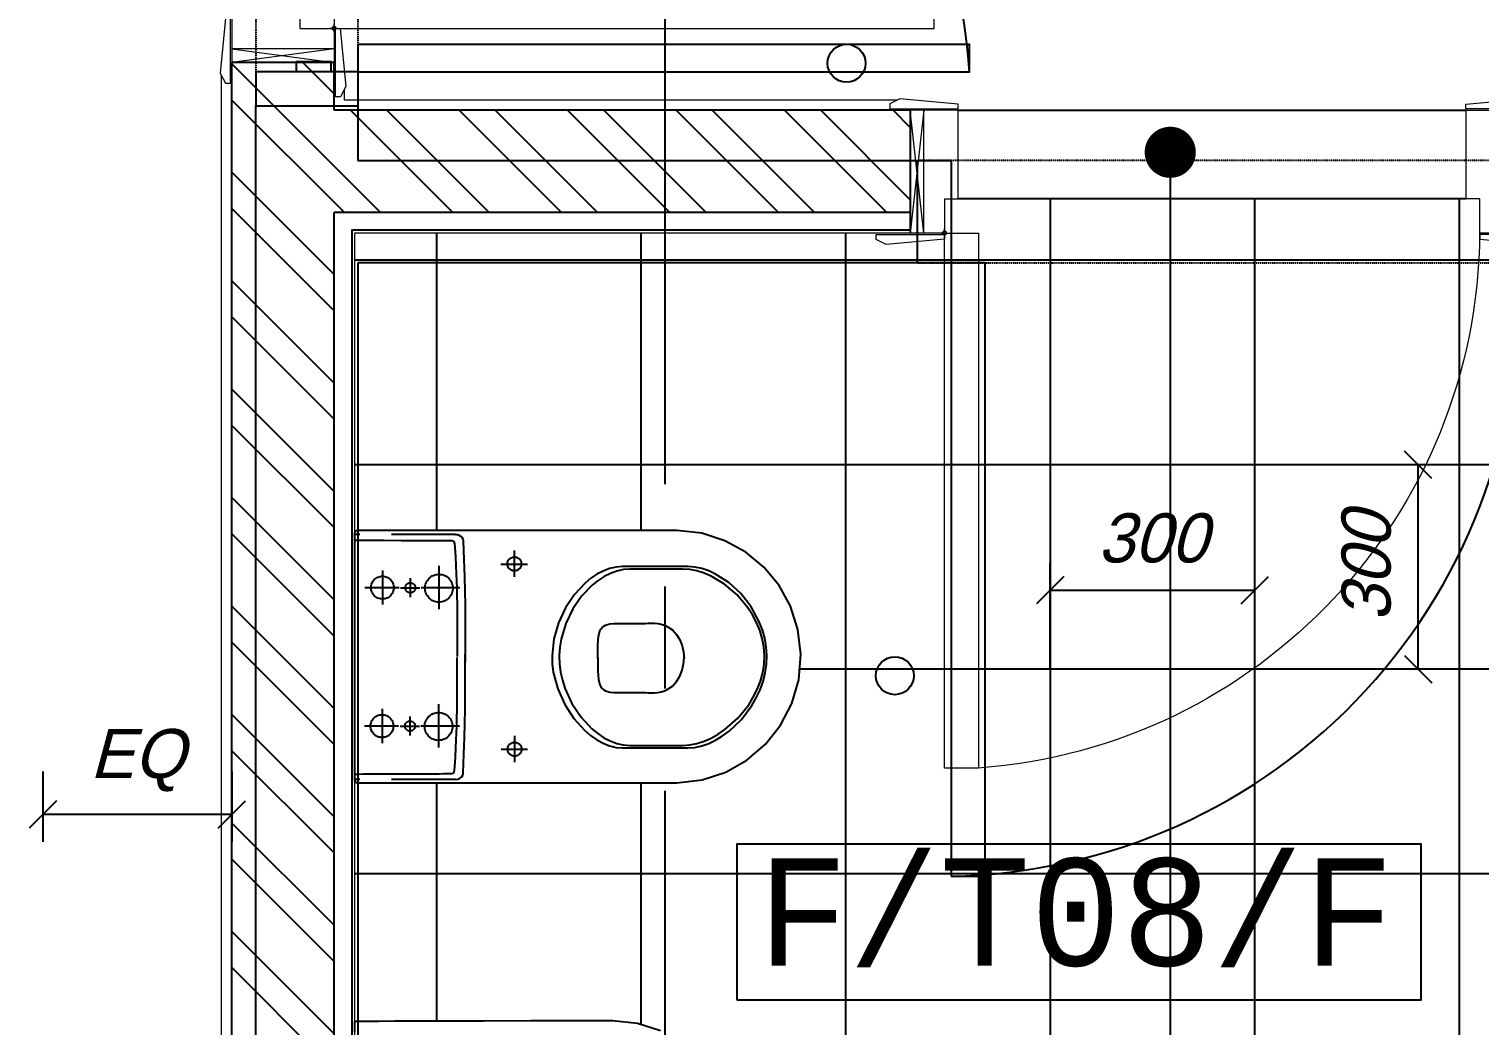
# Model space of a CAD drawing. Header units: millimetres. Extents: x 186805 to 449048, y 2167 to 51540.
# Drawn here: x 407645 to 409772, y 38914 to 40375 of the extents above; entities that cross this region are included whole.
import ezdxf
from ezdxf.enums import TextEntityAlignment as Align

# ---------------------------------------------------------------- set-up
doc = ezdxf.new("R2010")
doc.units = ezdxf.units.MM
for name, pattern in [('BC$0$DASHDOT2', [0.5, 0.25, -0.125, 0, -0.125]), ('BC$0$HIDDEN2', [0.1875, 0.125, -0.0625]), ('BC$0$XR-BAS2-BLOCK-B$1$CENTER', [2, 1.25, -0.25, 0.25, -0.25]), ('HIDDEN2', [0.1875, 0.125, -0.0625])]:
    doc.linetypes.add(name, pattern=pattern)
doc.layers.get('0').update_dxf_attribs({"linetype": 'CONTINUOUS'})
doc.layers.get('Defpoints').update_dxf_attribs({"linetype": 'CONTINUOUS'})
for name, color, linetype, lineweight in [('0-60x60-C', 3, 'CONTINUOUS', 13), ('0-akl-plasterline', 9, 'CONTINUOUS', 13), ('LINE .05 P.05', 11, 'CONTINUOUS', 5)]:
    doc.layers.add(name, color=color, linetype=linetype, lineweight=lineweight)
for name, color, linetype in [('0-AKL-P2TILES', 8, 'CONTINUOUS'), ('3117.NEW ID XR$0$BF$0$0-tiles', 9, 'CONTINUOUS'), ('A-ABOVE DOOR', 1, 'HIDDEN2'), ('a-door', 4, 'CONTINUOUS'), ('A-ROOM_ID', 3, 'CONTINUOUS'), ('A-ROOM_NBR', 40, 'CONTINUOUS'), ('a-wall', 140, 'CONTINUOUS'), ('BC-A-ABOV', 8, 'BC$0$HIDDEN2'), ('BC-A-AXES', 20, 'BC$0$DASHDOT2'), ('BC-A-HATCH', 8, 'CONTINUOUS'), ('BC-A-wall', 6, 'CONTINUOUS'), ('BC-dim', 1, 'CONTINUOUS'), ('BF$0$0-tiles', 9, 'CONTINUOUS'), ('TC$0$Nak_Tiletag', 3, 'CONTINUOUS'), ('TC-FLOORING', 41, 'CONTINUOUS')]:
    doc.layers.add(name, color=color, linetype=linetype)
doc.styles.add('SITE SURVEY ROOM$0$SITE SURVEY ROOM$0$GEN-2F-FL-01-7$0$GEN-2F-FL-01-6$0$ELYSEE-STAR-2F-LAYOUT-FINAL-(REV-5)$0$ELYSEE-STAR-2F-LAYOUT-FINAL$0$STYLE1', font='archd.shx', dxfattribs={"oblique": 15})
doc.styles.add('style1', font='monos.ttf')
doc.styles.add('TC$0$Standard', font='txt')
doc.dimstyles.new('STANDARD-1', dxfattribs={"dimscale": 40, "dimtxt": 1.8, "dimasz": 1, "dimexe": 1, "dimexo": 0.5, "dimgap": 1, "dimtad": 1, "dimdec": 0, "dimrnd": 0.1, "dimzin": 3, "dimdsep": 46, "dimtxsty": 'SITE SURVEY ROOM$0$SITE SURVEY ROOM$0$GEN-2F-FL-01-7$0$GEN-2F-FL-01-6$0$ELYSEE-STAR-2F-LAYOUT-FINAL-(REV-5)$0$ELYSEE-STAR-2F-LAYOUT-FINAL$0$STYLE1', "dimblk": 'SITE SURVEY ROOM$0$SITE SURVEY ROOM$0$GEN-2F-FL-01-7$0$GEN-2F-FL-01-6$0$ELYSEE-STAR-2F-LAYOUT-FINAL-(REV-5)$0$ELYSEE-STAR-2F-LAYOUT-FINAL$0$_OBLIQUE', "dimcen": 2, "dimclrd": 1, "dimclre": 1, "dimclrt": 3, "dimadec": 0, "dimazin": 0, "dimtfac": 1, "dimtdec": 0, "dimtix": 1, "dimtmove": 2, "dimatfit": 3, "dimldrblk": 'ARCHTICK', "dimfxl": 1, "dimtolj": 1, "dimtzin": 3, "dimarcsym": 0})
doc.dimstyles.new('TC$0$POINTER', dxfattribs={"dimtxt": 80, "dimasz": 120, "dimexe": 20, "dimexo": 20, "dimgap": 20, "dimtad": 1, "dimdec": 0, "dimtxsty": 'TC$0$Standard', "dimcen": 2.5, "dimadec": 0, "dimazin": 0, "dimtfac": 1, "dimtdec": 0, "dimtix": 1, "dimtmove": 1, "dimatfit": 3, "dimldrblk": 'TC$0$_Dot', "dimfxl": 1, "dimarcsym": 0})

# ---------------------------------------------------------------- blocks, each defined once
blk = doc.blocks.new('A$C7C4A1575')
at = {"layer": 'A-ABOVE DOOR', "color": 8}
for p, q in [((40075.1, 11500), (39145.1, 11500)), ((39145.1, 11350), (40075.1, 11350)), ((40895.1, 10240), (40895.1, 11270)), ((41045.1, 10240), (41045.1, 11270))]:
    blk.add_line(p, q, dxfattribs=at)
at = {"layer": 'a-door', "color": 8}
for points in [[(40025.1, 12400), (39975.1, 12400), (39975.1, 11500), (40075.1, 11500)], [(40075.1, 11350), (40025.1, 11350), (40025.1, 12400)]]:
    blk.add_lwpolyline(points, dxfattribs=at)
at = {"layer": 'a-door', "color": 8, "lineweight": -3}
for points in [[(40895.1, 11220), (39998.3, 11220), (39998.3, 11180), (40895.1, 11180), (40895.1, 11270)], [(40895.1, 11220), (41045.1, 11220), (41045.1, 11270), (40895.1, 11270)]]:
    blk.add_lwpolyline(points, dxfattribs=at)
blk.add_lwpolyline([(40985.1, 11220), (40985.1, 11205), (40935.1, 11205), (40935.1, 11220)], close=True, dxfattribs=at)
at = {"layer": 'a-door', "color": 8}
blk.add_arc((40039.2, 11554.3), 845.8, 90.9547, 183.6794, dxfattribs=at)
at = {"layer": 'a-door', "color": 8, "lineweight": -3}
blk.add_arc((41003.4, 11291.7), 1007.6, 184.0828, 263.8327, dxfattribs=at)
at = {"layer": 'a-wall', "color": 8}
for p, q in [((40895.1, 11500), (40895.1, 13550)), ((41045.1, 13100), (41045.1, 11270)), ((40075.1, 11500), (40895.1, 11500)), ((40075.1, 11350), (40075.1, 11500)), ((40895.1, 11350), (40075.1, 11350)), ((40895.1, 11270), (40895.1, 11350)), ((41045.1, 11270), (40895.1, 11270))]:
    blk.add_line(p, q, dxfattribs=at)
blk = doc.blocks.new('A$C32DD6ECA')
at = {"layer": '0-60x60-C', "color": 16, "xscale": 0.04183124983683228, "yscale": 0.04183124983683228, "zscale": 0.04183124983683228, "rotation": 180}
blk.add_blockref('A$C7C4A1575', (4397.082, 2202.636), dxfattribs=at)
blk = doc.blocks.new('A$C02E0000E')
at = {"layer": 'LINE .05 P.05'}
for p, q in [((17, 960), (17, 1030)), ((167, 1010), (17, 1030)), ((17, 1010), (167, 1030)), ((167, 980), (167, 1030)), ((167, 1010), (17, 1010)), ((117, 980), (117, 960)), ((117, 980), (167, 980)), ((172, 980), (160.8, 980)), ((167, 984.8), (167, 974.1)), ((117, 960), (17, 960)), ((17, 120), (17, 50)), ((117, 120), (17, 120)), ((117, 100), (117, 120)), ((167, 100), (117, 100)), ((167, 50), (167, 100)), ((167, 50), (17, 70)), ((17, 50), (167, 70)), ((17, 70), (167, 70))]:
    blk.add_line(p, q, dxfattribs=at)
for points in [[(184, 1065.3), (176.5, 1080), (169, 1080), (169, 980), (176, 980)], [(0, 1045.3), (7.5, 1060), (15, 1060), (15, 960), (8, 960)], [(167, 930), (167, 980), (1047, 980), (1047, 930)], [(0, 34.9), (7.5, 20.2), (15, 20.2), (15, 120.2), (8, 120.2)], [(184, 14.7), (176.5, 0), (169, 0), (169, 100), (176, 100)]]:
    blk.add_lwpolyline(points, close=True, dxfattribs=at)
blk.add_circle((167, 979.8), 2.95, dxfattribs=at)
blk.add_arc((169.5, 978.9), 878.9, 269.839, 356.8114, dxfattribs=at)
blk = doc.blocks.new('A$C6AB666F1')
at = {"layer": 'LINE .05 P.05'}
for p, q in [((100, 172), (100, 160.8)), ((100, 167), (50, 167)), ((70, 167), (50, -13)), ((70, -13), (50, 167)), ((70, 167), (70, -13)), ((95.2, 167), (105.9, 167)), ((100, 117), (100, 167)), ((935, 167), (885, 167)), ((885, 167), (885, 117)), ((935, 167), (915, -13)), ((935, -13), (915, 167)), ((915, -13), (915, 167)), ((100, 117), (120, 117)), ((120, 117), (120, -13)), ((865, 117), (865, -13)), ((885, 117), (865, 117)), ((120, -13), (50, -13)), ((865, -13), (935, -13))]:
    blk.add_line(p, q, dxfattribs=at)
for points in [[(150, 952), (100, 952), (100, 167), (150, 167)], [(150, 952), (100, 952), (100, 167), (150, 167)], [(14.7, 184), (0, 176.5), (0, 169), (100, 169), (100, 176)], [(970.3, 184), (985, 176.5), (985, 169), (885, 169), (885, 176)], [(34.7, -30), (20, -22.5), (20, -15), (120, -15), (120, -22)], [(950.1, -30), (964.8, -22.5), (964.8, -15), (864.8, -15), (864.8, -22)]]:
    blk.add_lwpolyline(points, close=True, dxfattribs=at)
blk.add_circle((100.2, 167), 2.95, dxfattribs=at)
blk.add_arc((92.2, 161.3), 792.8, 0.41, 85.8219, dxfattribs=at)
blk = doc.blocks.new('SITE SURVEY ROOM$0$SITE SURVEY ROOM$0$GEN-2F-FL-01-7$0$GEN-2F-FL-01-6$0$ELYSEE-STAR-2F-LAYOUT-FINAL-(REV-5)$0$ELYSEE-STAR-2F-LAYOUT-FINAL$0$_OBLIQUE')
at = {"color": 0, "linetype": 'ByBlock'}
blk.add_line((-0.5, -0.5), (0.5, 0.5), dxfattribs=at)
blk = doc.blocks.new('*D322')
at = {"layer": 'BC-dim', "color": 1, "lineweight": -2, "transparency": 16777216}
for p, q in [((706303.2, 76563.8), (706303.2, 76460.9)), ((706580.7, 76563.8), (706580.7, 76460.9)), ((706580.7, 76500.9), (706303.2, 76500.9))]:
    blk.add_line(p, q, dxfattribs=at)
at = {"layer": 'Defpoints', "color": 0, "transparency": 16777216}
for p in [(706303.2, 76583.8), (706580.7, 76583.8), (706303.2, 76500.9)]:
    blk.add_point(p, dxfattribs=at)
at = {"layer": 'BC-dim', "color": 1, "lineweight": -2, "transparency": 16777216, "xscale": 40, "yscale": 40, "zscale": 40, "rotation": 180}
blk.add_blockref('SITE SURVEY ROOM$0$SITE SURVEY ROOM$0$GEN-2F-FL-01-7$0$GEN-2F-FL-01-6$0$ELYSEE-STAR-2F-LAYOUT-FINAL-(REV-5)$0$ELYSEE-STAR-2F-LAYOUT-FINAL$0$_OBLIQUE', (706303.2, 76500.9), dxfattribs=at)
at = {"layer": 'BC-dim', "color": 1, "lineweight": -2, "transparency": 16777216, "xscale": 40, "yscale": 40, "zscale": 40}
blk.add_blockref('SITE SURVEY ROOM$0$SITE SURVEY ROOM$0$GEN-2F-FL-01-7$0$GEN-2F-FL-01-6$0$ELYSEE-STAR-2F-LAYOUT-FINAL-(REV-5)$0$ELYSEE-STAR-2F-LAYOUT-FINAL$0$_OBLIQUE', (706580.7, 76500.9), dxfattribs=at)
at = {"layer": 'BC-dim', "color": 3, "transparency": 16777216, "insert": (706441.9, 76580.3), "char_height": 72, "attachment_point": 5, "style": 'SITE SURVEY ROOM$0$SITE SURVEY ROOM$0$GEN-2F-FL-01-7$0$GEN-2F-FL-01-6$0$ELYSEE-STAR-2F-LAYOUT-FINAL-(REV-5)$0$ELYSEE-STAR-2F-LAYOUT-FINAL$0$STYLE1'}
blk.add_mtext('\\A1;{\\Farchd.shx;EQ}', dxfattribs=at)
blk = doc.blocks.new('_ArchTick')
at = {"color": 0, "linetype": 'ByBlock', "const_width": 0.15}
blk.add_lwpolyline([(-0.5, -0.5), (0.5, 0.5)], dxfattribs=at)
blk = doc.blocks.new('*D328')
at = {"layer": 'BC-dim', "color": 1, "lineweight": -2, "transparency": 16777216}
for p, q in [((708360.7, 77013.9), (708280.5, 77013.9)), ((708320.5, 76713.9), (708320.5, 77013.9)), ((708360.7, 76713.9), (708280.5, 76713.9))]:
    blk.add_line(p, q, dxfattribs=at)
at = {"layer": 'Defpoints', "color": 0, "transparency": 16777216}
for p in [(708320.5, 77013.9), (708380.7, 77013.9), (708380.7, 76713.9)]:
    blk.add_point(p, dxfattribs=at)
at = {"layer": 'BC-dim', "color": 1, "lineweight": -2, "transparency": 16777216, "xscale": 40, "yscale": 40, "zscale": 40}
for p, rotation in [((708320.5, 77013.9), 90), ((708320.5, 76713.9), 270)]:
    blk.add_blockref('SITE SURVEY ROOM$0$SITE SURVEY ROOM$0$GEN-2F-FL-01-7$0$GEN-2F-FL-01-6$0$ELYSEE-STAR-2F-LAYOUT-FINAL-(REV-5)$0$ELYSEE-STAR-2F-LAYOUT-FINAL$0$_OBLIQUE', p, dxfattribs=dict(at, rotation=rotation))
at = {"layer": 'BC-dim', "color": 3, "transparency": 16777216, "insert": (708244.5, 76863.9), "char_height": 72, "attachment_point": 5, "rotation": 90, "style": 'SITE SURVEY ROOM$0$SITE SURVEY ROOM$0$GEN-2F-FL-01-7$0$GEN-2F-FL-01-6$0$ELYSEE-STAR-2F-LAYOUT-FINAL-(REV-5)$0$ELYSEE-STAR-2F-LAYOUT-FINAL$0$STYLE1'}
blk.add_mtext('\\A1;300', dxfattribs=at)
blk = doc.blocks.new('*D329')
at = {"layer": 'BC-dim', "color": 1, "lineweight": -2, "transparency": 16777216}
for p, q in [((707780.7, 76713.9), (707780.7, 76870.1)), ((708080.7, 76713.9), (708080.7, 76870.1)), ((707780.7, 76830.1), (708080.7, 76830.1))]:
    blk.add_line(p, q, dxfattribs=at)
at = {"layer": 'Defpoints', "color": 0, "transparency": 16777216}
for p in [(708080.7, 76830.1), (707780.7, 76693.9), (708080.7, 76693.9)]:
    blk.add_point(p, dxfattribs=at)
at = {"layer": 'BC-dim', "color": 1, "lineweight": -2, "transparency": 16777216, "xscale": 40, "yscale": 40, "zscale": 40, "rotation": 180}
blk.add_blockref('SITE SURVEY ROOM$0$SITE SURVEY ROOM$0$GEN-2F-FL-01-7$0$GEN-2F-FL-01-6$0$ELYSEE-STAR-2F-LAYOUT-FINAL-(REV-5)$0$ELYSEE-STAR-2F-LAYOUT-FINAL$0$_OBLIQUE', (707780.7, 76830.1), dxfattribs=at)
at = {"layer": 'BC-dim', "color": 1, "lineweight": -2, "transparency": 16777216, "xscale": 40, "yscale": 40, "zscale": 40}
blk.add_blockref('SITE SURVEY ROOM$0$SITE SURVEY ROOM$0$GEN-2F-FL-01-7$0$GEN-2F-FL-01-6$0$ELYSEE-STAR-2F-LAYOUT-FINAL-(REV-5)$0$ELYSEE-STAR-2F-LAYOUT-FINAL$0$_OBLIQUE', (708080.7, 76830.1), dxfattribs=at)
at = {"layer": 'BC-dim', "color": 3, "transparency": 16777216, "insert": (707930.7, 76906.1), "char_height": 72, "attachment_point": 5, "style": 'SITE SURVEY ROOM$0$SITE SURVEY ROOM$0$GEN-2F-FL-01-7$0$GEN-2F-FL-01-6$0$ELYSEE-STAR-2F-LAYOUT-FINAL-(REV-5)$0$ELYSEE-STAR-2F-LAYOUT-FINAL$0$STYLE1'}
blk.add_mtext('\\A1;300', dxfattribs=at)
blk = doc.blocks.new('TC$0$_Dot')
at = {"color": 0, "linetype": 'ByBlock', "lineweight": -2}
blk.add_line((-0.5, 0), (-1, 0), dxfattribs=at)
at = {"color": 0, "linetype": 'ByBlock', "const_width": 0.5}
blk.add_lwpolyline([(-0.25, 0, 1), (0.25, 0, 1)], format="xyb", close=True, dxfattribs=at)
blk = doc.blocks.new('A$C7DAB1636')
at = {"layer": 'BC-A-HATCH'}
h = blk.add_hatch(dxfattribs=at)
h.set_pattern_fill('ANSI32', color=256, scale=300, style=0)
h.set_pattern_definition([(315, (-189031.63, 11508.82), (-79.54951, -79.54951), []), (315, (-188978.59, 11508.82), (-79.54951, -79.54951), [])])
h.paths.add_polyline_path([(18462.4, 7492.1), (16732.4, 7492.1), (16732.4, 7392.1), (16582.4, 7392.1), (16582.4, 7722.6), (16732.4, 7722.6), (16732.4, 7637.1), (18196.4, 7637.1), (18196.4, 9457.1), (17051.4, 9457.1), (17051.4, 8702.1), (16732.4, 8702.1), (16732.4, 8616.6), (16582.4, 8616.6), (16582.4, 8872.1), (16617.4, 8872.1), (16882.4, 8872.1), (16882.4, 9587.1), (16582.4, 9587.1), (16582.4, 10062.1), (16429.4, 10062.1), (16429.4, 10212.1), (16582.4, 10212.1), (16582.4, 12007.1), (16732.4, 12007.1), (16732.4, 11937.1), (17577.4, 11937.1), (17577.4, 11787.1), (16732.4, 11787.1), (16732.4, 9787.1), (17032.4, 9787.1), (17032.4, 9627.1), (18557.4, 9627.1), (18557.4, 10232.1), (18707.4, 10232.1), (18707.4, 9642.1), (19457.4, 9642.1), (19457.4, 11787.1), (18462.4, 11787.1), (18462.4, 11937.1), (19459.4, 11937.1), (19459.4, 12031.6), (19609.4, 12031.6), (19609.4, 11937.1), (20342.4, 11937.1), (20342.4, 11787.1), (19642.4, 11787.1), (19642.4, 9877.1), (19942.4, 9877.1), (19942.4, 9452.1), (18387.4, 9452.1), (18387.4, 7637.1), (18462.4, 7637.1)])
at = {"layer": '0-AKL-P2TILES'}
for p, q in [((17782.4, 11807.1), (17782.4, 10157.1)), ((18082.4, 11807.1), (18082.4, 10157.1)), ((18382.4, 11807.1), (18382.4, 10157.1)), ((16882.4, 11757.1), (16882.4, 11320.7)), ((17182.4, 11757.1), (17182.4, 11320.7)), ((17482.4, 11757.1), (17482.4, 10052.1)), ((18737.4, 11417.1), (16762.4, 11417.1)), ((18737.4, 11117.1), (17415, 11117.1)), ((16882.4, 10950.4), (16882.4, 10600.8)), ((17182.4, 10950.4), (17182.4, 10595.8)), ((18737.4, 10817.1), (16762.4, 10817.1))]:
    blk.add_line(p, q, dxfattribs=at)
at = {"layer": '0-akl-plasterline', "color": 61}
for p, q in [((16567.4, 10227.1), (16567.4, 11987.8)), ((16747.4, 11952.1), (16747.4, 11967.8)), ((17558.2, 11952.1), (16747.4, 11952.1))]:
    blk.add_line(p, q, dxfattribs=at)
blk.add_lwpolyline([(17577.4, 11757.1), (16762.4, 11757.1), (16762.4, 9817.1), (17062.4, 9817.1), (17062.4, 9657.1), (18528.4, 9657.1), (18528.4, 10262.1), (18737.4, 10262.1), (18737.4, 9672.1), (19427.4, 9672.1), (19427.4, 11757.1), (18747.4, 11757.1), (18747.4, 11757.1), (18587.4, 11757.1), (18587.4, 11757.1), (18462.4, 11757.1)], dxfattribs=at)
at = {"layer": '3117.NEW ID XR$0$BF$0$0-tiles'}
blk.add_line((17577.4, 11761.1), (16758.4, 11761.1), dxfattribs=at)
at = {"layer": 'A-ROOM_NBR'}
blk.add_lwpolyline([(17323.1, 10632.1), (18326.8, 10632.1), (18326.8, 10860.3), (17323.1, 10860.3)], close=True, dxfattribs=at)
at = {"layer": 'BC-A-ABOV', "ltscale": 750}
for p, q in [((16997.2, 10980.7), (16997.2, 11019.4)), ((16977.4, 10999.7), (17016.1, 10999.7))]:
    blk.add_line(p, q, dxfattribs=at)
for points in [[(16773.7, 11320.7), (16769.3, 11320.7), (16767, 11320.7), (16766.1, 11320.7), (16763.5, 11319.7), (16762.4, 11317.1), (16762.4, 11316.1), (16762.4, 11313), (16762.4, 11308.1), (16762.4, 11301.5), (16762.4, 11293.3), (16762.4, 11283.6), (16762.4, 11260.4), (16762.4, 11232.9), (16762.4, 11202.2), (16762.4, 11135.6), (16762.4, 11068.9), (16762.4, 11038.2), (16762.4, 11010.7), (16762.4, 10987.5), (16762.4, 10977.8), (16762.4, 10969.6), (16762.4, 10963), (16762.4, 10958.1), (16762.4, 10955), (16762.4, 10954), (16763.5, 10951.4), (16766.1, 10950.4), (16766.7, 10950.4), (16770.3, 10950.4)], [(16910.5, 11315), (16762.4, 11315)], [(17416.9, 11139), (17412.6, 11175.6), (17401.7, 11209.5), (17384.9, 11240.1), (17362.7, 11266.9), (17336, 11288.9), (17305.3, 11305.7), (17271.4, 11316.6), (17234.8, 11320.7), (17230.2, 11320.7), (17217, 11320.7), (17196.5, 11320.7), (17169.7, 11320.7), (17137.7, 11320.7), (17101.6, 11320.7), (17022, 11320.7), (16939.6, 11320.7), (16900.2, 11320.7), (16863.5, 11320.7), (16830.6, 11320.7), (16802.7, 11320.7), (16780.8, 11320.7), (16766.1, 11320.7)], [(16910.5, 11315), (16913.6, 11314.6), (16916.3, 11313.5), (16918.4, 11312.2), (16919.7, 11310.8), (16920.9, 11308.6), (16921.4, 11306), (16922.1, 11291.4), (16922.7, 11277.9), (16923.2, 11265.2), (16923.7, 11253.3), (16924.2, 11231.3), (16924.6, 11211), (16924.7, 11171.6), (16924.6, 11150.6), (16924.6, 11127.5)], [(16762.7, 11306.5), (16763.1, 11306.5), (16764.2, 11306.5), (16766, 11306.5), (16768.5, 11306.5), (16775.2, 11306.4), (16784, 11306.4), (16794.3, 11306.3), (16805.8, 11306.3), (16830.8, 11306.2), (16855.8, 11306.1), (16867.3, 11306), (16877.6, 11306), (16886.3, 11305.9), (16893, 11305.9), (16895.5, 11305.9), (16897.3, 11305.9), (16898.5, 11305.9), (16898.9, 11305.9), (16904.6, 11305.8), (16906.5, 11305.5), (16907.8, 11304.6), (16909.1, 11300.9), (16909.5, 11296.2), (16910.2, 11281.8), (16910.9, 11268.8), (16911.4, 11257), (16911.8, 11246.2), (16912.1, 11236.3), (16912.4, 11227.1), (16912.7, 11210.1), (16912.8, 11193.8), (16912.8, 11176.9), (16912.8, 11167.8), (16912.8, 11157.9), (16912.7, 11147.3), (16912.7, 11135.6)], [(16977.1, 11271.5), (17015.8, 11271.5)], [(17007, 11271.6), (17006.9, 11270.6), (17006.7, 11269.6), (17006.5, 11268.6), (17006.1, 11267.7), (17005.7, 11266.8), (17005.2, 11265.9), (17004.6, 11265.1), (17004, 11264.4), (17003.2, 11263.8), (17002.4, 11263.2), (17001.6, 11262.7), (17000.7, 11262.2), (16999.8, 11261.9), (16998.8, 11261.6), (16997.8, 11261.5), (16996.7, 11261.4), (16995.7, 11261.5), (16994.7, 11261.6), (16993.7, 11261.9), (16992.8, 11262.2), (16991.9, 11262.7), (16991, 11263.2), (16990.2, 11263.8), (16989.5, 11264.4), (16988.8, 11265.1), (16988.3, 11265.9), (16987.8, 11266.8), (16987.3, 11267.7), (16987, 11268.6), (16986.7, 11269.6), (16986.6, 11270.6), (16986.5, 11271.6), (16986.6, 11272.7), (16986.7, 11273.7), (16987, 11274.7), (16987.3, 11275.6), (16987.8, 11276.5), (16988.3, 11277.4), (16988.8, 11278.1), (16989.5, 11278.9), (16990.2, 11279.5), (16991, 11280.1), (16991.9, 11280.6), (16992.8, 11281.1), (16993.7, 11281.4), (16994.7, 11281.7), (16995.7, 11281.8), (16996.7, 11281.9), (16997.8, 11281.8), (16998.8, 11281.7), (16999.8, 11281.4), (17000.7, 11281.1), (17001.6, 11280.6), (17002.4, 11280.1), (17003.2, 11279.5), (17004, 11278.9), (17004.6, 11278.1), (17005.2, 11277.4), (17005.7, 11276.5), (17006.1, 11275.6), (17006.5, 11274.7), (17006.7, 11273.7), (17006.9, 11272.7), (17007, 11271.6), (17007, 11271.6)], [(16996.8, 11252.6), (16996.8, 11291.3)], [(16819.9, 11236.9), (16819.8, 11235.2), (16819.6, 11233.5), (16819.2, 11231.9), (16818.6, 11230.3), (16817.9, 11228.9), (16817.1, 11227.5), (16816.1, 11226.2), (16815, 11225), (16813.8, 11223.9), (16812.5, 11223), (16811.2, 11222.1), (16809.7, 11221.4), (16808.2, 11220.9), (16806.6, 11220.5), (16804.9, 11220.2), (16803.2, 11220.1), (16801.5, 11220.2), (16799.8, 11220.5), (16798.2, 11220.9), (16796.7, 11221.4), (16795.2, 11222.1), (16793.8, 11223), (16792.5, 11223.9), (16791.3, 11225), (16790.3, 11226.2), (16789.3, 11227.5), (16788.5, 11228.9), (16787.8, 11230.3), (16787.2, 11231.9), (16786.8, 11233.5), (16786.5, 11235.2), (16786.4, 11236.9), (16786.5, 11238.6), (16786.8, 11240.2), (16787.2, 11241.8), (16787.8, 11243.4), (16788.5, 11244.8), (16789.3, 11246.2), (16790.3, 11247.5), (16791.3, 11248.7), (16792.5, 11249.8), (16793.8, 11250.7), (16795.2, 11251.6), (16796.7, 11252.3), (16798.2, 11252.8), (16799.8, 11253.3), (16801.5, 11253.5), (16803.2, 11253.6), (16804.9, 11253.5), (16806.6, 11253.3), (16808.2, 11252.8), (16809.7, 11252.3), (16811.2, 11251.6), (16812.5, 11250.7), (16813.8, 11249.8), (16815, 11248.7), (16816.1, 11247.5), (16817.1, 11246.2), (16817.9, 11244.8), (16818.6, 11243.4), (16819.2, 11241.8), (16819.6, 11240.2), (16819.8, 11238.6), (16819.9, 11236.9), (16819.9, 11236.9)], [(16803.2, 11262.1), (16803.2, 11212)], [(16844.2, 11222.8), (16844.2, 11250.9)], [(16906.4, 11236), (16906.3, 11234), (16906, 11231.9), (16905.5, 11230), (16904.8, 11228.1), (16903.9, 11226.3), (16902.9, 11224.6), (16901.7, 11223.1), (16900.4, 11221.6), (16899, 11220.3), (16897.4, 11219.1), (16895.7, 11218.1), (16893.9, 11217.2), (16892.1, 11216.5), (16890.1, 11216), (16888.1, 11215.7), (16886, 11215.6), (16883.9, 11215.7), (16881.9, 11216), (16879.9, 11216.5), (16878, 11217.2), (16876.3, 11218.1), (16874.6, 11219.1), (16873, 11220.3), (16871.6, 11221.6), (16870.2, 11223.1), (16869.1, 11224.6), (16868, 11226.3), (16867.2, 11228.1), (16866.5, 11230), (16866, 11231.9), (16865.7, 11234), (16865.6, 11236), (16865.7, 11238.1), (16866, 11240.2), (16866.5, 11242.1), (16867.2, 11244), (16868, 11245.8), (16869.1, 11247.5), (16870.2, 11249), (16871.6, 11250.5), (16873, 11251.8), (16874.6, 11253), (16876.3, 11254), (16878, 11254.8), (16879.9, 11255.5), (16881.9, 11256), (16883.9, 11256.3), (16886, 11256.5), (16888.1, 11256.3), (16890.1, 11256), (16892.1, 11255.5), (16893.9, 11254.8), (16895.7, 11254), (16897.4, 11253), (16899, 11251.8), (16900.4, 11250.5), (16901.7, 11249), (16902.9, 11247.5), (16903.9, 11245.8), (16904.8, 11244), (16905.5, 11242.1), (16906, 11240.2), (16906.3, 11238.1), (16906.4, 11236), (16906.4, 11236)], [(16886.1, 11268.8), (16886.1, 11205.1)], [(17155.5, 11001.7), (17156.5, 11001.7), (17159.6, 11001.7), (17164.3, 11001.7), (17170.4, 11001.7), (17185.7, 11001.7), (17203.3, 11001.7), (17220.8, 11001.7), (17236.1, 11001.7), (17242.2, 11001.7), (17246.9, 11001.7), (17250, 11001.7), (17251, 11001.7), (17261.2, 11002.4), (17271.4, 11004.7), (17281.7, 11008.2), (17291.9, 11013.1), (17301.9, 11019.2), (17311.6, 11026.3), (17329.6, 11043.5), (17345.1, 11063.9), (17351.5, 11075.1), (17357, 11086.9), (17361.4, 11099.1), (17364.7, 11111.7), (17366.5, 11124.5), (17367, 11137.5), (17366.1, 11150.2), (17363.8, 11162.6), (17360.4, 11174.7), (17355.9, 11186.5), (17344, 11208.5), (17328.8, 11228), (17311.2, 11244.3), (17291.8, 11256.8), (17281.7, 11261.4), (17271.5, 11264.8), (17261.3, 11266.9), (17251, 11267.6), (17250, 11267.6), (17246.9, 11267.6), (17242.2, 11267.6), (17236.1, 11267.6), (17220.8, 11267.6), (17203.3, 11267.6), (17185.7, 11267.6), (17170.4, 11267.6), (17164.3, 11267.6), (17159.6, 11267.6), (17156.5, 11267.6), (17155.5, 11267.6), (17145.8, 11266.8), (17136.2, 11264.7), (17126.8, 11261.1), (17117.6, 11256.4), (17108.8, 11250.5), (17100.3, 11243.5), (17084.8, 11226.9), (17071.6, 11207.2), (17061.4, 11185.2), (17054.6, 11161.7), (17051.9, 11137.5), (17052.2, 11125), (17053.8, 11112.6), (17060.3, 11088.2), (17070.6, 11065.3), (17084, 11044.6), (17099.9, 11027.1), (17108.6, 11019.8), (17117.6, 11013.5), (17126.9, 11008.5), (17136.3, 11004.8), (17145.9, 11002.5), (17155.5, 11001.7), (17155.5, 11001.7)], [(17166.2, 11005.3), (17167.1, 11005.3), (17169.6, 11005.3), (17173.4, 11005.3), (17178.4, 11005.3), (17190.8, 11005.3), (17205, 11005.3), (17219.3, 11005.3), (17231.7, 11005.3), (17236.7, 11005.3), (17240.5, 11005.3), (17243, 11005.3), (17243.9, 11005.3), (17254, 11006), (17264.4, 11008.1), (17274.9, 11011.5), (17285.3, 11016.2), (17295.6, 11021.9), (17305.6, 11028.8), (17324.2, 11045.3), (17340.4, 11065.1), (17347.1, 11076), (17352.9, 11087.5), (17357.5, 11099.5), (17360.9, 11111.9), (17362.9, 11124.6), (17363.4, 11137.5), (17362.4, 11150.1), (17360.1, 11162.4), (17356.5, 11174.4), (17351.7, 11185.9), (17345.9, 11196.9), (17339.2, 11207.4), (17323.4, 11226.2), (17305.1, 11241.9), (17285.2, 11253.8), (17274.9, 11258.1), (17264.5, 11261.3), (17254.1, 11263.3), (17243.9, 11264), (17243, 11264), (17240.5, 11264), (17236.7, 11264), (17231.7, 11264), (17219.3, 11264), (17205, 11264), (17190.8, 11264), (17178.4, 11264), (17173.4, 11264), (17169.6, 11264), (17167.1, 11264), (17166.2, 11264), (17156.6, 11263.3), (17147, 11261.2), (17137.6, 11257.8), (17128.4, 11253.2), (17119.5, 11247.5), (17111.1, 11240.8), (17095.5, 11224.7), (17082.4, 11205.6), (17072.1, 11184.2), (17065.4, 11161.3), (17063.5, 11149.4), (17062.6, 11137.5), (17063, 11125.2), (17064.6, 11113), (17067.2, 11101), (17070.9, 11089.2), (17081.1, 11066.9), (17094.5, 11046.8), (17110.3, 11029.8), (17119, 11022.7), (17128, 11016.7), (17137.3, 11011.9), (17146.9, 11008.3), (17156.5, 11006), (17166.2, 11005.3)], [(16827.6, 11236.5), (16777.5, 11236.5)], [(16829.9, 11236.5), (16858, 11236.5)], [(16851.6, 11236.6), (16851.5, 11235.8), (16851.4, 11235.1), (16851.2, 11234.4), (16851, 11233.7), (16850.7, 11233.1), (16850.3, 11232.4), (16849.9, 11231.9), (16849.4, 11231.3), (16848.9, 11230.9), (16848.3, 11230.4), (16847.7, 11230.1), (16847, 11229.7), (16846.3, 11229.5), (16845.6, 11229.3), (16844.9, 11229.2), (16844.1, 11229.2), (16843.4, 11229.2), (16842.6, 11229.3), (16841.9, 11229.5), (16841.2, 11229.7), (16840.6, 11230.1), (16840, 11230.4), (16839.4, 11230.9), (16838.9, 11231.3), (16838.4, 11231.9), (16838, 11232.4), (16837.6, 11233.1), (16837.3, 11233.7), (16837.1, 11234.4), (16836.9, 11235.1), (16836.8, 11235.8), (16836.7, 11236.6), (16836.8, 11237.4), (16836.9, 11238.1), (16837.1, 11238.8), (16837.3, 11239.5), (16837.6, 11240.1), (16838, 11240.7), (16838.4, 11241.3), (16838.9, 11241.8), (16839.4, 11242.3), (16840, 11242.7), (16840.6, 11243.1), (16841.2, 11243.4), (16841.9, 11243.7), (16842.6, 11243.9), (16843.4, 11244), (16844.1, 11244), (16844.9, 11244), (16845.6, 11243.9), (16846.3, 11243.7), (16847, 11243.4), (16847.7, 11243.1), (16848.3, 11242.7), (16848.9, 11242.3), (16849.4, 11241.8), (16849.9, 11241.3), (16850.3, 11240.7), (16850.7, 11240.1), (16851, 11239.5), (16851.2, 11238.8), (16851.4, 11238.1), (16851.5, 11237.4), (16851.6, 11236.6), (16851.6, 11236.6)], [(16916.5, 11236.5), (16860, 11236.5)], [(17119.2, 11132.9), (17119.2, 11138.6), (17119.2, 11143.7), (17119.3, 11148.3), (17119.3, 11152.5), (17119.6, 11159.5), (17120.1, 11165.2), (17120.9, 11169.6), (17122, 11173.1), (17123.5, 11175.9), (17125.5, 11178.3), (17127.9, 11180.2), (17130.5, 11181.7), (17136.5, 11183.5), (17142.5, 11184.2), (17148.1, 11184.3), (17155, 11184.3), (17163.3, 11184.4), (17181.1, 11184.4), (17189.2, 11184.4), (17192.7, 11184.5), (17195.8, 11184.5), (17198.4, 11184.5), (17200.3, 11184.5), (17201.6, 11184.5), (17202, 11184.5), (17207.3, 11184.2), (17212.2, 11183.3), (17216.8, 11181.9), (17221, 11179.9), (17224.9, 11177.5), (17228.5, 11174.7), (17231.7, 11171.5), (17234.6, 11167.9), (17239.4, 11160.1), (17242.9, 11151.4), (17244.9, 11142.2), (17245.6, 11132.9)], [(16762.7, 10963.4), (16763.1, 10963.4), (16764.2, 10963.4), (16766, 10963.4), (16768.5, 10963.4), (16775.2, 10963.5), (16784, 10963.5), (16794.3, 10963.5), (16805.8, 10963.6), (16830.8, 10963.7), (16855.8, 10963.8), (16867.3, 10963.8), (16877.6, 10963.9), (16886.3, 10963.9), (16893, 10964), (16895.5, 10964), (16897.3, 10964), (16898.5, 10964), (16898.9, 10964), (16904.6, 10964), (16906.5, 10964.4), (16907.8, 10965.3), (16909.1, 10968.9), (16909.5, 10973.7), (16910.2, 10988.1), (16910.9, 11001.1), (16911.4, 11012.9), (16911.8, 11023.6), (16912.1, 11033.5), (16912.4, 11042.7), (16912.7, 11059.8), (16912.8, 11076), (16912.8, 11093), (16912.8, 11102.1), (16912.8, 11111.9), (16912.7, 11122.6), (16912.7, 11134.3)], [(16768.8, 10950.4), (16771.4, 10950.4), (16776.4, 10950.4), (16792.9, 10950.4), (16817.1, 10950.4), (16847.6, 10950.4), (16883.2, 10950.4), (16922.5, 10950.4), (17007.2, 10950.4), (17091.1, 10950.4), (17129.6, 10950.4), (17164, 10950.4), (17193, 10950.4), (17215.4, 10950.4), (17229.7, 10950.4), (17233.5, 10950.4), (17234.8, 10950.4), (17272.1, 10954.8), (17306.7, 10966.2), (17337.8, 10983.9), (17364.9, 11007), (17387.1, 11034.9), (17403.6, 11066.7), (17413.8, 11101.6), (17416.9, 11139), (17416.9, 11139)], [(16910.5, 10955.3), (16913.6, 10955.7), (16916.3, 10956.8), (16918.4, 10958.1), (16919.7, 10959.5), (16920.9, 10961.8), (16921.4, 10964.3), (16922.1, 10978.8), (16922.7, 10992.3), (16923.2, 11004.8), (16923.7, 11016.5), (16924.2, 11037.9), (16924.6, 11057.5), (16924.7, 11095.7), (16924.6, 11116.2), (16924.6, 11127.4), (16924.6, 11139.2)], [(17119.2, 11134.3), (17119.2, 11128.6), (17119.2, 11123.5), (17119.3, 11118.9), (17119.3, 11114.7), (17119.6, 11107.7), (17120.1, 11102), (17120.9, 11097.6), (17122, 11094.1), (17123.5, 11091.3), (17125.5, 11088.8), (17127.9, 11086.9), (17130.5, 11085.5), (17136.5, 11083.7), (17142.5, 11083), (17148.1, 11082.9), (17155, 11082.9), (17163.3, 11082.8), (17181.1, 11082.8), (17189.2, 11082.8), (17192.7, 11082.7), (17195.8, 11082.7), (17198.4, 11082.7), (17200.3, 11082.7), (17201.6, 11082.7), (17202, 11082.7), (17207.3, 11083), (17212.2, 11083.9), (17216.8, 11085.3), (17221, 11087.3), (17224.9, 11089.7), (17228.5, 11092.5), (17231.7, 11095.7), (17234.6, 11099.2), (17239.4, 11107.1), (17242.9, 11115.8), (17244.9, 11125), (17245.6, 11134.3)], [(16802.6, 11058.9), (16802.6, 11008.9)], [(16885.6, 11065.9), (16885.6, 11002.2)], [(16819.3, 11033.7), (16819.2, 11032), (16819, 11030.3), (16818.6, 11028.7), (16818, 11027.2), (16817.3, 11025.7), (16816.4, 11024.3), (16815.5, 11023.1), (16814.4, 11021.9), (16813.2, 11020.8), (16811.9, 11019.8), (16810.5, 11019), (16809.1, 11018.3), (16807.5, 11017.7), (16805.9, 11017.3), (16804.3, 11017), (16802.6, 11017), (16800.9, 11017), (16799.2, 11017.3), (16797.6, 11017.7), (16796.1, 11018.3), (16794.6, 11019), (16793.2, 11019.8), (16791.9, 11020.8), (16790.7, 11021.9), (16789.7, 11023.1), (16788.7, 11024.3), (16787.9, 11025.7), (16787.1, 11027.2), (16786.6, 11028.7), (16786.2, 11030.3), (16785.9, 11032), (16785.8, 11033.7), (16785.9, 11035.4), (16786.2, 11037.1), (16786.6, 11038.7), (16787.1, 11040.2), (16787.9, 11041.7), (16788.7, 11043.1), (16789.7, 11044.3), (16790.7, 11045.5), (16791.9, 11046.6), (16793.2, 11047.6), (16794.6, 11048.4), (16796.1, 11049.1), (16797.6, 11049.7), (16799.2, 11050.1), (16800.9, 11050.4), (16802.6, 11050.4), (16804.3, 11050.4), (16805.9, 11050.1), (16807.5, 11049.7), (16809.1, 11049.1), (16810.5, 11048.4), (16811.9, 11047.6), (16813.2, 11046.6), (16814.4, 11045.5), (16815.5, 11044.3), (16816.4, 11043.1), (16817.3, 11041.7), (16818, 11040.2), (16818.6, 11038.7), (16819, 11037.1), (16819.2, 11035.4), (16819.3, 11033.7), (16819.3, 11033.7)], [(16851, 11033.7), (16851, 11033), (16850.9, 11032.2), (16850.7, 11031.5), (16850.5, 11030.8), (16850.2, 11030.2), (16849.8, 11029.6), (16849.4, 11029), (16848.9, 11028.5), (16848.3, 11028), (16847.8, 11027.6), (16847.2, 11027.2), (16846.5, 11026.9), (16845.8, 11026.6), (16845.1, 11026.5), (16844.4, 11026.3), (16843.6, 11026.3), (16842.9, 11026.3), (16842.1, 11026.5), (16841.4, 11026.6), (16840.7, 11026.9), (16840.1, 11027.2), (16839.5, 11027.6), (16838.9, 11028), (16838.4, 11028.5), (16837.9, 11029), (16837.5, 11029.6), (16837.1, 11030.2), (16836.8, 11030.8), (16836.5, 11031.5), (16836.4, 11032.2), (16836.2, 11033), (16836.2, 11033.7), (16836.2, 11034.5), (16836.4, 11035.2), (16836.5, 11035.9), (16836.8, 11036.6), (16837.1, 11037.3), (16837.5, 11037.9), (16837.9, 11038.4), (16838.4, 11039), (16838.9, 11039.5), (16839.5, 11039.9), (16840.1, 11040.3), (16840.7, 11040.6), (16841.4, 11040.8), (16842.1, 11041), (16842.9, 11041.1), (16843.6, 11041.2), (16844.4, 11041.1), (16845.1, 11041), (16845.8, 11040.8), (16846.5, 11040.6), (16847.2, 11040.3), (16847.8, 11039.9), (16848.3, 11039.5), (16848.9, 11039), (16849.4, 11038.4), (16849.8, 11037.9), (16850.2, 11037.3), (16850.5, 11036.6), (16850.7, 11035.9), (16850.9, 11035.2), (16851, 11034.5), (16851, 11033.7), (16851, 11033.7)], [(16843.7, 11019.9), (16843.7, 11048)], [(16905.9, 11033.2), (16905.8, 11031.1), (16905.5, 11029.1), (16905, 11027.1), (16904.3, 11025.2), (16903.4, 11023.4), (16902.4, 11021.8), (16901.2, 11020.2), (16899.9, 11018.7), (16898.5, 11017.4), (16896.9, 11016.2), (16895.2, 11015.2), (16893.4, 11014.4), (16891.5, 11013.7), (16889.6, 11013.2), (16887.6, 11012.9), (16885.5, 11012.8), (16883.4, 11012.9), (16881.4, 11013.2), (16879.4, 11013.7), (16877.5, 11014.4), (16875.7, 11015.2), (16874.1, 11016.2), (16872.5, 11017.4), (16871, 11018.7), (16869.7, 11020.2), (16868.6, 11021.8), (16867.5, 11023.4), (16866.7, 11025.2), (16866, 11027.1), (16865.5, 11029.1), (16865.2, 11031.1), (16865.1, 11033.2), (16865.2, 11035.3), (16865.5, 11037.3), (16866, 11039.2), (16866.7, 11041.1), (16867.5, 11042.9), (16868.6, 11044.6), (16869.7, 11046.2), (16871, 11047.6), (16872.5, 11048.9), (16874.1, 11050.1), (16875.7, 11051.1), (16877.5, 11052), (16879.4, 11052.7), (16881.4, 11053.2), (16883.4, 11053.5), (16885.5, 11053.6), (16887.6, 11053.5), (16889.6, 11053.2), (16891.5, 11052.7), (16893.4, 11052), (16895.2, 11051.1), (16896.9, 11050.1), (16898.5, 11048.9), (16899.9, 11047.6), (16901.2, 11046.2), (16902.4, 11044.6), (16903.4, 11042.9), (16904.3, 11041.1), (16905, 11039.2), (16905.5, 11037.3), (16905.8, 11035.3), (16905.9, 11033.2), (16905.9, 11033.2)], [(16827, 11033.6), (16776.9, 11033.6)], [(16829.4, 11033.6), (16857.5, 11033.6)], [(16916, 11033.6), (16859.5, 11033.6)], [(17007.3, 10999.8), (17007.2, 10998.7), (17007.1, 10997.7), (17006.8, 10996.7), (17006.5, 10995.8), (17006, 10994.9), (17005.5, 10994.1), (17004.9, 10993.3), (17004.3, 10992.5), (17003.6, 10991.9), (17002.8, 10991.3), (17001.9, 10990.8), (17001, 10990.4), (17000.1, 10990), (16999.1, 10989.8), (16998.1, 10989.6), (16997.1, 10989.6), (16996, 10989.6), (16995, 10989.8), (16994, 10990), (16993.1, 10990.4), (16992.2, 10990.8), (16991.3, 10991.3), (16990.6, 10991.9), (16989.8, 10992.5), (16989.2, 10993.3), (16988.6, 10994.1), (16988.1, 10994.9), (16987.6, 10995.8), (16987.3, 10996.7), (16987.1, 10997.7), (16986.9, 10998.7), (16986.8, 10999.8), (16986.9, 11000.8), (16987.1, 11001.8), (16987.3, 11002.8), (16987.6, 11003.7), (16988.1, 11004.6), (16988.6, 11005.5), (16989.2, 11006.3), (16989.8, 11007), (16990.6, 11007.6), (16991.3, 11008.2), (16992.2, 11008.7), (16993.1, 11009.2), (16994, 11009.5), (16995, 11009.8), (16996, 11009.9), (16997.1, 11010), (16998.1, 11009.9), (16999.1, 11009.8), (17000.1, 11009.5), (17001, 11009.2), (17001.9, 11008.7), (17002.8, 11008.2), (17003.6, 11007.6), (17004.3, 11007), (17004.9, 11006.3), (17005.5, 11005.5), (17006, 11004.6), (17006.5, 11003.7), (17006.8, 11002.8), (17007.1, 11001.8), (17007.2, 11000.8), (17007.3, 10999.8)], [(16910.5, 10955.3), (16762.4, 10955.3)], [(17211.2, 10586.7), (17177.3, 10597.4), (17140.8, 10601.5), (17139.7, 10601.5), (17136.5, 10601.5), (17124.5, 10601.5), (17105.9, 10601.4), (17081.7, 10601.3), (17053, 10601.3), (17021.1, 10601.2), (16951.6, 10601), (16882.1, 10600.8), (16850.2, 10600.7), (16821.6, 10600.6), (16797.3, 10600.5), (16778.7, 10600.5), (16766.7, 10600.4), (16763.5, 10600.4), (16762.4, 10600.4), (16762.4, 10599.4), (16762.4, 10596.3), (16762.4, 10584.6)]]:
    blk.add_lwpolyline(points, dxfattribs=at)
at = {"layer": 'BC-A-AXES', "color": 8, "linetype": 'BC$0$XR-BAS2-BLOCK-B$1$CENTER', "ltscale": 600}
blk.add_line((17217.4, 19338.7), (17217.4, 5210.8), dxfattribs=at)
at = {"layer": 'BC-A-wall'}
for p, q in [((16582.4, 10212.1), (16582.4, 12007.1)), ((16732.4, 12007.1), (16582.4, 12007.1)), ((16732.4, 11937.1), (16732.4, 12007.1)), ((17577.4, 11937.1), (16732.4, 11937.1)), ((17577.4, 11937.1), (17577.4, 11787.1)), ((17577.4, 11937.1), (17577.4, 11787.1)), ((17577.4, 11937.1), (17577.4, 11787.1)), ((17577.4, 11937.1), (17577.4, 11787.1)), ((17577.4, 11937.1), (17577.4, 11787.1)), ((17577.4, 11787.1), (16732.4, 11787.1))]:
    blk.add_line(p, q, dxfattribs=at)
blk.add_lwpolyline([(16732.4, 9787.1), (16732.4, 11787.1)], dxfattribs=at)
at = {"layer": 'BC-dim'}
for centre in [(17483.9, 12006.2), (17554.7, 11107.6)]:
    blk.add_circle(centre, 27.8, dxfattribs=at)
at = {"layer": 'BF$0$0-tiles'}
blk.add_line((17577.4, 11787.1), (17577.4, 11757.1), dxfattribs=at)
blk.add_lwpolyline([(17577.4, 11761.1), (16758.4, 11761.1), (16758.4, 9813.1), (17058.4, 9813.1), (17058.4, 9653.1), (18532.4, 9653.1), (18532.4, 10258.1), (18733.4, 10258.1), (18733.4, 9668.1), (19431.4, 9668.1), (19431.4, 11761.1), (18743.4, 11761.1), (18743.4, 11761.1), (18591.4, 11761.1), (18591.4, 11761.1), (18462.4, 11761.1)], dxfattribs=at)
at = {"layer": 'TC-FLOORING', "color": 2}
for p, q in [((17647.4, 11937.1), (18392.4, 11937.1)), ((18392.4, 11807.1), (17647.4, 11807.1))]:
    blk.add_line(p, q, dxfattribs=at)
at = {"layer": 'TC-FLOORING'}
blk.add_line((18737.4, 11717.1), (16762.4, 11717.1), dxfattribs=at)
at = {"layer": 'BC-dim', "xscale": -1, "rotation": 180}
for name, p in [('A$C02E0000E', (16565.4, 13037.1)), ('A$C6AB666F1', (17527.4, 11924.1))]:
    blk.add_blockref(name, p, dxfattribs=at)
at = {"layer": 'A-ROOM_ID', "color": 7, "style": 'style1'}
blk.add_text('F/T08/F', height=157.5, dxfattribs=at).set_placement((17353, 10760.9), align=Align.MIDDLE_LEFT)
at = {"layer": 'BC-dim'}
dim = blk.add_linear_dim(base=(18322.3, 11417.1), p1=(18382.4, 11117.1), p2=(18382.4, 11417.1), angle=270, dimstyle='STANDARD-1', dxfattribs=at)
dim.commit()
dim.dimension.update_dxf_attribs({"geometry": '*D328', "text_midpoint": (18246.3, 11267.1), "insert": (-689998.2, -65596.8)})
dim = blk.add_linear_dim(base=(18082.4, 11233.3), p1=(17782.4, 11097.1), p2=(18082.4, 11097.1), dimstyle='STANDARD-1', dxfattribs=at)
dim.commit()
dim.dimension.update_dxf_attribs({"geometry": '*D329', "text_midpoint": (17932.4, 11309.3), "insert": (-689998.2, -65596.8)})
dim = blk.add_linear_dim(base=(16304.9, 10904.1), p1=(16582.4, 10987.1), p2=(16304.9, 10987.1), text='{\\Farchd.shx;EQ}', dimstyle='STANDARD-1', dxfattribs=at)
dim.commit()
dim.dimension.update_dxf_attribs({"geometry": '*D322', "text_midpoint": (16443.7, 10983.5), "insert": (-689998.2, -65596.8)})
at = {"layer": 'TC$0$Nak_Tiletag', "color": 1}
blk.add_leader([(17958.6, 11875.5), (17958.6, 9206)], dimstyle='TC$0$POINTER', override={"dimasz": 75, "dimtad": 0}, dxfattribs=at)

msp = doc.modelspace()

# ---------------------------------------------------------------- block references
at = {"linetype": 'ByBlock'}
msp.add_blockref('A$C7DAB1636', (391360.5, 28318.7), dxfattribs=at)
at = {"layer": '0-60x60-C', "color": 16, "xscale": 23.90557308239969, "yscale": 23.90557308239969, "zscale": 23.90557308239969}
msp.add_blockref('A$C32DD6ECA', (343908.2, -1123), dxfattribs=at)

doc.saveas('drawing.dxf')
